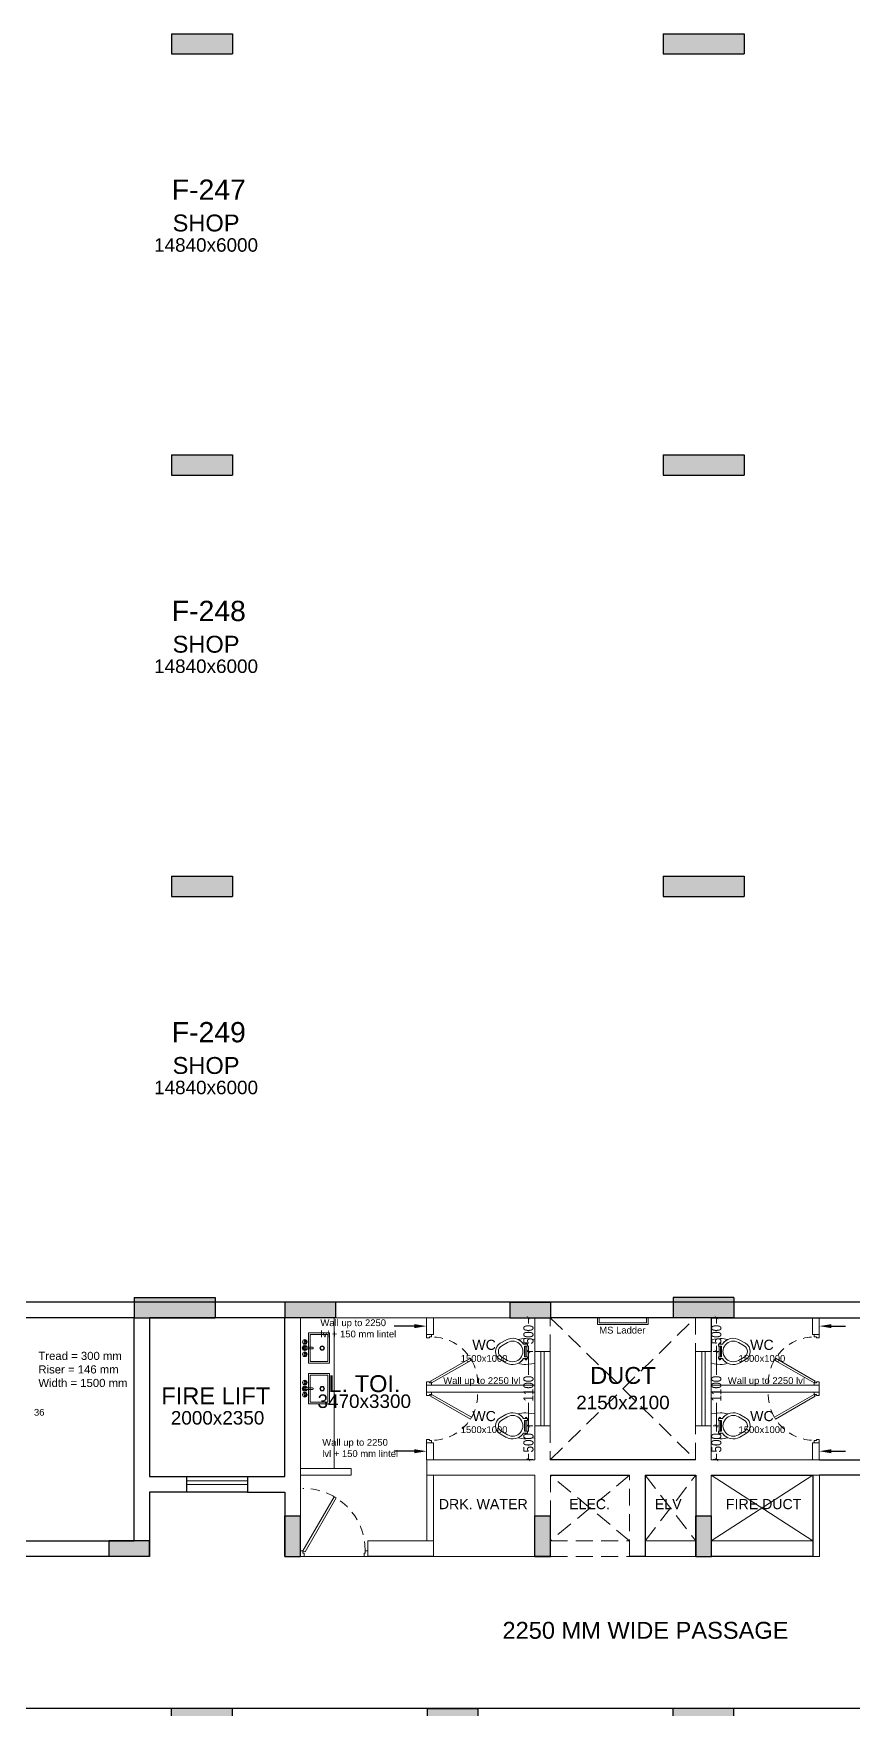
# Model space of a CAD drawing. Header units: metres. Extents: x 9819 to 10514, y 4405 to 4599.
# Drawn here: x 10323.1 to 10335.22, y 4458.23 to 4483.01 of the extents above; entities that cross this region are included whole.
import ezdxf
from ezdxf import colors
from ezdxf.entities.mleader import LeaderData, LeaderLine
from ezdxf.enums import TextEntityAlignment as Align
from ezdxf.math import Vec2, Vec3

# ---------------------------------------------------------------- set-up
doc = ezdxf.new("R2010")
doc.units = ezdxf.units.M
doc.header["$MEASUREMENT"] = 0
doc.header["$PDMODE"] = 35
doc.header["$PDSIZE"] = 0.3
doc.linetypes.add('DASHED2', pattern=[0.375, 0.25, -0.125])
doc.linetypes.add('HIDDEN', pattern=[0.375, 0.25, -0.125])
doc.layers.add('A_COL. NO', color=4, linetype='Continuous')
doc.layers.add('STRU. COL.', color=1, linetype='Continuous')
for name, color, linetype, lineweight in [('A_DIM (INT)', 8, 'Continuous', 5), ('A_DOOR-WIN', 23, 'Continuous', 9), ('A_DOTTED', 8, 'HIDDEN', 0), ('A_GLAZE', 140, 'Continuous', 5), ('A_MS', 15, 'Continuous', 9), ('A_PLUMBING FIXTURES', 8, 'Continuous', 15), ('A_SHOP NO.', 113, 'Continuous', 5), ('A_SILL 0.09', 9, 'Continuous', 9), ('A_SILL 0.25', 25, 'Continuous', 15), ('A_STAIRS', 21, 'Continuous', 9), ('A_TEXT', 7, 'Continuous', 5), ('A_WALL', 7, 'Continuous', 30), ('A_Wall Hatch', 8, 'Continuous', 5), ('Doorline', 251, 'DASHED2', 13)]:
    doc.layers.add(name, color=color, linetype=linetype, lineweight=lineweight)
doc.layers.get('A_COL. NO').off()
doc.styles.add('A', font='ARIALN.TTF')
doc.styles.get("Standard").update_dxf_attribs({"font": 'arial.ttf'})
doc.dimstyles.new('DIM IN MM SMALL', dxfattribs={"dimtxt": 0.15, "dimasz": 0.05, "dimexe": 0.03, "dimexo": 0.03, "dimgap": 0.03, "dimtad": 0, "dimdec": 0, "dimlfac": 1000, "dimzin": 3, "dimdsep": 46, "dimtxsty": 'A', "dimblk": 'ARCHTICK', "dimcen": 0, "dimclrd": 256, "dimclre": 256, "dimclrt": 256, "dimadec": 0, "dimazin": 0, "dimtfac": 1, "dimtdec": 0, "dimtofl": 0, "dimtmove": 1, "dimatfit": 3, "dimfxl": 1, "dimtolj": 1, "dimtzin": 0, "dimlwd": -1, "dimlwe": -1, "dimarcsym": 0})

# ---------------------------------------------------------------- blocks, each defined once
blk = doc.blocks.new('Typical shops 2nd')
at = {"layer": 'A_TEXT'}
for s, height, p in [('SHOP', 0.25, (7.945, -2.855)), ('14840x6000', 0.2, (7.945, -3.155))]:
    blk.add_text(s, height=height, dxfattribs=at).set_placement(p, align=Align.CENTER)
blk = doc.blocks.new('S7-flat-32')
at = {"ltscale": 0.5}
for p, q in [((5388.851, -19005.32), (5388.851, -19004.87)), ((5388.851, -19004.87), (5389.16, -19004.87)), ((5388.851, -19005.32), (5388.851, -19004.87)), ((5388.851, -19004.87), (5389.16, -19004.87)), ((5388.876, -19005.295), (5388.876, -19004.895)), ((5388.876, -19004.895), (5389.135, -19004.895)), ((5388.876, -19005.295), (5388.876, -19004.895)), ((5388.876, -19004.895), (5389.135, -19004.895)), ((5389.135, -19004.895), (5389.135, -19005.295)), ((5389.135, -19004.895), (5389.135, -19005.295)), ((5389.16, -19004.87), (5389.16, -19005.32)), ((5389.16, -19004.87), (5389.16, -19005.32)), ((5389.194, -19005.083), (5389.103, -19005.083)), ((5389.194, -19005.083), (5389.103, -19005.083)), ((5389.103, -19005.108), (5389.194, -19005.108)), ((5389.103, -19005.108), (5389.194, -19005.108)), ((5389.203, -19005.001), (5389.196, -19005.001)), ((5389.203, -19005.001), (5389.196, -19005.001)), ((5389.203, -19005.008), (5389.196, -19005.008)), ((5389.203, -19005.008), (5389.196, -19005.008)), ((5389.203, -19005.183), (5389.196, -19005.183)), ((5389.203, -19005.183), (5389.196, -19005.183)), ((5389.203, -19005.189), (5389.196, -19005.189)), ((5389.203, -19005.189), (5389.196, -19005.189)), ((5389.212, -19004.993), (5389.212, -19004.986)), ((5389.212, -19004.993), (5389.212, -19004.986)), ((5389.212, -19005.017), (5389.212, -19005.023)), ((5389.212, -19005.017), (5389.212, -19005.023)), ((5389.212, -19005.174), (5389.212, -19005.167)), ((5389.212, -19005.174), (5389.212, -19005.167)), ((5389.212, -19005.198), (5389.212, -19005.205)), ((5389.212, -19005.198), (5389.212, -19005.205)), ((5389.218, -19004.992), (5389.218, -19004.986)), ((5389.218, -19004.992), (5389.218, -19004.986)), ((5389.218, -19005.016), (5389.218, -19005.023)), ((5389.218, -19005.016), (5389.218, -19005.023)), ((5389.218, -19005.174), (5389.218, -19005.167)), ((5389.218, -19005.174), (5389.218, -19005.167)), ((5389.218, -19005.198), (5389.218, -19005.205)), ((5389.218, -19005.198), (5389.218, -19005.205)), ((5389.16, -19005.32), (5388.851, -19005.32)), ((5389.16, -19005.32), (5388.851, -19005.32)), ((5389.135, -19005.295), (5388.876, -19005.295)), ((5389.135, -19005.295), (5388.876, -19005.295))]:
    blk.add_line(p, q, dxfattribs=at)
for centre, radius in [((5388.959, -19005.095), 0.0326), ((5388.959, -19005.095), 0.0326), ((5388.959, -19005.095), 0.025), ((5388.959, -19005.095), 0.025), ((5389.215, -19005.005), 0.0344), ((5389.215, -19005.005), 0.0344), ((5389.215, -19005.186), 0.0344), ((5389.215, -19005.186), 0.0344), ((5389.19, -19005.005), 0.00699), ((5389.19, -19005.005), 0.00699), ((5389.19, -19005.186), 0.00699), ((5389.19, -19005.186), 0.00699), ((5389.215, -19005.005), 0.0125), ((5389.215, -19005.005), 0.0125), ((5389.215, -19005.095), 0.0125), ((5389.215, -19005.095), 0.0125), ((5389.215, -19005.186), 0.0125), ((5389.215, -19005.186), 0.0125), ((5389.215, -19004.98), 0.00699), ((5389.215, -19004.98), 0.00699), ((5389.215, -19005.03), 0.00699), ((5389.215, -19005.03), 0.00699), ((5389.215, -19005.161), 0.00699), ((5389.215, -19005.161), 0.00699), ((5389.215, -19005.211), 0.00699), ((5389.215, -19005.211), 0.00699)]:
    blk.add_circle(centre, radius, dxfattribs=at)
for centre, radius, start, end in [((5389.103, -19005.095), 0.0125, 90, 270), ((5389.103, -19005.095), 0.0125, 90, 270), ((5389.215, -19005.095), 0.0375, 199.6514, 160.3603), ((5389.215, -19005.095), 0.0375, 199.6514, 160.3603), ((5389.215, -19005.005), 0.025, 106.2342, 163.9047), ((5389.215, -19005.005), 0.025, 106.2342, 163.9047), ((5389.215, -19005.005), 0.025, 196.12, 254.0884), ((5389.215, -19005.005), 0.025, 196.12, 254.0884), ((5389.215, -19005.186), 0.025, 106.4413, 164.0789), ((5389.215, -19005.186), 0.025, 106.4413, 164.0789), ((5389.215, -19005.186), 0.025, 195.2407, 254.2093), ((5389.215, -19005.186), 0.025, 195.2407, 254.2093), ((5389.215, -19005.095), 0.025, 210.3431, 149.7554), ((5389.215, -19005.095), 0.025, 210.3431, 149.7554)]:
    blk.add_arc(centre, radius, start, end, dxfattribs=at)
blk = doc.blocks.new('D-900')
at = {"layer": 'A_DOOR-WIN'}
for points in [[(0.45, 0.794), (0.035, 0.075), (0.063, 0.059), (0.478, 0.778)], [(0, 0.075), (0, 0), (0.05, 0), (0.05, 0.043), (0.035, 0.043), (0.035, 0.075)], [(0.9, 0.075), (0.9, 0), (0.85, 0), (0.85, 0.043), (0.865, 0.043), (0.865, 0.075)]]:
    blk.add_lwpolyline(points, close=True, dxfattribs=at)
at = {"layer": 'Doorline', "ltscale": 0.5}
blk.add_arc((0.035, 0.075), 0.83, 0, 90, dxfattribs=at)
blk = doc.blocks.new('D 750')
at = {"layer": 'A_DOOR-WIN'}
for points in [[(-0.372, 0.665), (-0.035, 0.075), (-0.063, 0.059), (-0.4, 0.649)], [(-0.75, 0.075), (-0.75, 0), (-0.7, 0), (-0.7, 0.043), (-0.715, 0.043), (-0.715, 0.075)], [(0, 0.075), (0, 0), (-0.05, 0), (-0.05, 0.043), (-0.035, 0.043), (-0.035, 0.075)]]:
    blk.add_lwpolyline(points, close=True, dxfattribs=at)
at = {"layer": 'Doorline', "ltscale": 0.5}
blk.add_arc((-0.035, 0.075), 0.68, 90, 180, dxfattribs=at)
blk = doc.blocks.new('S6-flat-17')
for points in [[(-5389.254, -19005.94), (-5389.254, -19006.294), (-5389.12, -19006.308, 0.073039), (-5389.008, -19006.292, -0.137864), (-5389.088, -19006.223), (-5389.114, -19006.223), (-5389.114, -19006.228), (-5389.111, -19006.228, -1), (-5389.139, -19006.228), (-5389.136, -19006.228), (-5389.136, -19006.223), (-5389.147, -19006.223), (-5389.147, -19006.195), (-5389.136, -19006.195), (-5389.136, -19006.038), (-5389.147, -19006.038), (-5389.147, -19006.01), (-5389.136, -19006.01), (-5389.136, -19006.004), (-5389.139, -19006.004, -1), (-5389.111, -19006.004), (-5389.114, -19006.004), (-5389.114, -19006.01), (-5389.088, -19006.01, -0.137864), (-5389.008, -19005.941, 0.073039), (-5389.12, -19005.924)], [(-5389.088, -19006.01), (-5389.147, -19006.01), (-5389.147, -19006.038), (-5389.103, -19006.038), (-5389.103, -19006.195), (-5389.147, -19006.195), (-5389.147, -19006.223), (-5389.088, -19006.223, 0.397822), (-5388.828, -19006.285), (-5388.744, -19006.237, 0.57735), (-5388.744, -19005.996), (-5388.828, -19005.948, 0.397822)], [(-5389.139, -19006.004), (-5389.136, -19006.004), (-5389.111, -19006.004, 1)], [(-5388.849, -19006.249), (-5388.765, -19006.201, 0.57735), (-5388.765, -19006.032), (-5388.849, -19005.984, 1.732051)], [(-5389.139, -19006.228, 1), (-5389.111, -19006.228), (-5389.114, -19006.228)]]:
    blk.add_lwpolyline(points, format="xyb", close=True)
blk.add_lwpolyline([(-5389.136, -19006.038), (-5389.136, -19006.195), (-5389.114, -19006.195), (-5389.114, -19006.038)], close=True)
blk = doc.blocks.new('_ARCHTICK')
at = {"color": 0, "linetype": 'ByBlock', "const_width": 0.15}
blk.add_lwpolyline([(-0.5, -0.5), (0.5, 0.5)], dxfattribs=at)
blk = doc.blocks.new('*D4066')
at = {"layer": 'A_DIM (INT)', "transparency": 16777216}
for p, q in [((10330.484, 4464.013), (10330.391, 4464.013)), ((10330.421, 4464.013), (10330.421, 4463.928)), ((10330.484, 4463.513), (10330.391, 4463.513)), ((10330.421, 4463.513), (10330.421, 4463.597))]:
    blk.add_line(p, q, dxfattribs=at)
at = {"layer": 'Defpoints', "color": 0, "transparency": 16777216}
for p in [(10330.514, 4464.013), (10330.421, 4463.513), (10330.514, 4463.513)]:
    blk.add_point(p, dxfattribs=at)
at = {"layer": 'A_DIM (INT)', "transparency": 16777216, "xscale": 0.05, "yscale": 0.05, "zscale": 0.05}
for p, rotation in [((10330.421, 4464.013), 90), ((10330.421, 4463.513), 270)]:
    blk.add_blockref('_ARCHTICK', p, dxfattribs=dict(at, rotation=rotation))
at = {"layer": 'A_DIM (INT)', "transparency": 16777216, "insert": (10330.421, 4463.763), "char_height": 0.15, "attachment_point": 5, "rotation": 90, "style": 'A'}
blk.add_mtext('\\A1;500', dxfattribs=at)
blk = doc.blocks.new('*D4067')
at = {"layer": 'A_DIM (INT)', "transparency": 16777216}
for p, q in [((10330.484, 4462.413), (10330.391, 4462.413)), ((10330.421, 4462.413), (10330.421, 4462.328)), ((10330.484, 4461.913), (10330.391, 4461.913)), ((10330.421, 4461.913), (10330.421, 4461.997))]:
    blk.add_line(p, q, dxfattribs=at)
at = {"layer": 'Defpoints', "color": 0, "transparency": 16777216}
for p in [(10330.421, 4462.413), (10330.514, 4462.413), (10330.514, 4461.913)]:
    blk.add_point(p, dxfattribs=at)
at = {"layer": 'A_DIM (INT)', "transparency": 16777216, "xscale": 0.05, "yscale": 0.05, "zscale": 0.05}
for p, rotation in [((10330.421, 4462.413), 90), ((10330.421, 4461.913), 270)]:
    blk.add_blockref('_ARCHTICK', p, dxfattribs=dict(at, rotation=rotation))
at = {"layer": 'A_DIM (INT)', "transparency": 16777216, "insert": (10330.421, 4462.163), "char_height": 0.15, "attachment_point": 5, "rotation": 90, "style": 'A'}
blk.add_mtext('\\A1;500', dxfattribs=at)
blk = doc.blocks.new('*D4068')
at = {"layer": 'A_DIM (INT)', "transparency": 16777216}
for p, q in [((10333.154, 4462.413), (10333.231, 4462.413)), ((10333.201, 4462.413), (10333.201, 4462.328)), ((10333.154, 4461.913), (10333.231, 4461.913)), ((10333.201, 4461.913), (10333.201, 4461.997))]:
    blk.add_line(p, q, dxfattribs=at)
at = {"layer": 'Defpoints', "color": 0, "transparency": 16777216}
for p in [(10333.124, 4462.413), (10333.201, 4462.413), (10333.124, 4461.913)]:
    blk.add_point(p, dxfattribs=at)
at = {"layer": 'A_DIM (INT)', "transparency": 16777216, "xscale": 0.05, "yscale": 0.05, "zscale": 0.05}
for p, rotation in [((10333.201, 4462.413), 90), ((10333.201, 4461.913), 270)]:
    blk.add_blockref('_ARCHTICK', p, dxfattribs=dict(at, rotation=rotation))
at = {"layer": 'A_DIM (INT)', "transparency": 16777216, "insert": (10333.201, 4462.163), "char_height": 0.15, "attachment_point": 5, "rotation": 90, "style": 'A'}
blk.add_mtext('\\A1;500', dxfattribs=at)
blk = doc.blocks.new('*D4069')
at = {"layer": 'A_DIM (INT)', "transparency": 16777216}
for p, q in [((10333.154, 4464.013), (10333.231, 4464.013)), ((10333.201, 4464.013), (10333.201, 4463.928)), ((10333.154, 4463.513), (10333.231, 4463.513)), ((10333.201, 4463.513), (10333.201, 4463.597))]:
    blk.add_line(p, q, dxfattribs=at)
at = {"layer": 'Defpoints', "color": 0, "transparency": 16777216}
for p in [(10333.124, 4464.013), (10333.124, 4463.513), (10333.201, 4463.513)]:
    blk.add_point(p, dxfattribs=at)
at = {"layer": 'A_DIM (INT)', "transparency": 16777216, "xscale": 0.05, "yscale": 0.05, "zscale": 0.05}
for p, rotation in [((10333.201, 4464.013), 90), ((10333.201, 4463.513), 270)]:
    blk.add_blockref('_ARCHTICK', p, dxfattribs=dict(at, rotation=rotation))
at = {"layer": 'A_DIM (INT)', "transparency": 16777216, "insert": (10333.201, 4463.763), "char_height": 0.15, "attachment_point": 5, "rotation": 90, "style": 'A'}
blk.add_mtext('\\A1;500', dxfattribs=at)
blk = doc.blocks.new('*D4070')
at = {"layer": 'A_DIM (INT)', "transparency": 16777216}
for p, q in [((10333.154, 4463.513), (10333.231, 4463.513)), ((10333.201, 4463.513), (10333.201, 4463.17)), ((10333.201, 4462.413), (10333.201, 4462.755)), ((10333.154, 4462.413), (10333.231, 4462.413))]:
    blk.add_line(p, q, dxfattribs=at)
at = {"layer": 'Defpoints', "color": 0, "transparency": 16777216}
for p in [(10333.124, 4463.513), (10333.124, 4462.413), (10333.201, 4462.413)]:
    blk.add_point(p, dxfattribs=at)
at = {"layer": 'A_DIM (INT)', "transparency": 16777216, "xscale": 0.05, "yscale": 0.05, "zscale": 0.05}
for p, rotation in [((10333.201, 4463.513), 90), ((10333.201, 4462.413), 270)]:
    blk.add_blockref('_ARCHTICK', p, dxfattribs=dict(at, rotation=rotation))
at = {"layer": 'A_DIM (INT)', "transparency": 16777216, "insert": (10333.201, 4462.963), "char_height": 0.15, "attachment_point": 5, "rotation": 90, "style": 'A'}
blk.add_mtext('\\A1;1100', dxfattribs=at)
blk = doc.blocks.new('*D4071')
at = {"layer": 'A_DIM (INT)', "transparency": 16777216}
for p, q in [((10330.484, 4463.513), (10330.391, 4463.513)), ((10330.421, 4463.513), (10330.421, 4463.17)), ((10330.421, 4462.413), (10330.421, 4462.755)), ((10330.484, 4462.413), (10330.391, 4462.413))]:
    blk.add_line(p, q, dxfattribs=at)
at = {"layer": 'Defpoints', "color": 0, "transparency": 16777216}
for p in [(10330.421, 4463.513), (10330.514, 4463.513), (10330.514, 4462.413)]:
    blk.add_point(p, dxfattribs=at)
at = {"layer": 'A_DIM (INT)', "transparency": 16777216, "xscale": 0.05, "yscale": 0.05, "zscale": 0.05}
for p, rotation in [((10330.421, 4463.513), 90), ((10330.421, 4462.413), 270)]:
    blk.add_blockref('_ARCHTICK', p, dxfattribs=dict(at, rotation=rotation))
at = {"layer": 'A_DIM (INT)', "transparency": 16777216, "insert": (10330.421, 4462.963), "char_height": 0.15, "attachment_point": 5, "rotation": 90, "style": 'A'}
blk.add_mtext('\\A1;1100', dxfattribs=at)
blk = doc.blocks.new('col')
at = {"linetype": 'Continuous'}
blk.add_hatch(color=256, dxfattribs=at).paths.add_polyline_path([(0, 0), (1, 0), (1, 1), (0, 1), (0, 0)])
at = {"linetype": 'Continuous', "lineweight": 25}
for p, q in [((0, 1), (1, 1)), ((0, 1), (0, 0)), ((1, 1), (1, 0)), ((0, 0), (1, 0))]:
    blk.add_line(p, q, dxfattribs=at)
blk = doc.blocks.new('WING-F REVISED COLU.')
at = {"layer": 'STRU. COL.', "zscale": 0.23}
for p, xscale, yscale in [((5539.628, -8848.396), 0.9, 0.3), ((5546.898, -8848.396), 1.2, 0.3), ((5539.628, -8854.626), 0.9, 0.3), ((5546.898, -8854.626), 1.2, 0.3), ((5539.628, -8860.856), 0.9, 0.3), ((5546.898, -8860.856), 1.2, 0.3), ((5539.073, -8867.086), 1.2, 0.3), ((5547.948, -8867.086), -0.9, 0.3), ((5544.633, -8867.086), 0.6, 0.23)]:
    blk.add_blockref('col', p, dxfattribs=dict(at, xscale=xscale, yscale=yscale))
at = {"layer": 'STRU. COL.'}
for p, xscale, yscale, zscale, rotation in [((5541.303, -8866.856), 0.2300000000000001, 0.7500000000000002, 0.2300000000000001, 270), ((5541.533, -8870.616), 0.6000000000000001, 0.2300000000000001, 0.23, 90), ((5545.233, -8870.616), 0.6000000000000001, 0.2300000000000001, 0.23, 90), ((5547.613, -8870.616), 0.6000000000000001, 0.2300000000000001, 0.23, 90), ((5539.303, -8870.386), 0.6, 0.23, 0.23, 180), ((5540.528, -8872.866), 0.9, 0.3, 0.23, 180), ((5543.413, -8872.866), -0.75, 0.23, 0.23, 180), ((5547.948, -8872.866), 0.9, 0.3, 0.23, 180)]:
    blk.add_blockref('col', p, dxfattribs=dict(at, xscale=xscale, yscale=yscale, zscale=zscale, rotation=rotation))
blk = doc.blocks.new('A$Ceab5c01c')
at = {"transparency": 33554493}
h = blk.add_hatch(color=256, dxfattribs=at)
h.dxf.hatch_style = 1
h.paths.add_polyline_path([(2.3, 2.3), (-32.21, 2.3), (-32.21, -76.61), (2.3, -76.61)])
h.paths.add_polyline_path([(2, 2), (-31.91, 2), (-31.91, -76.31), (2, -76.31)], flags=16)

msp = doc.modelspace()

# ---------------------------------------------------------------- linework, layer by layer
at = {"layer": 'A_DOOR-WIN'}
for p, q in [((10325.3664, 4461.5978), (10326.2664, 4461.5978)), ((10325.3664, 4461.5478), (10326.2664, 4461.5478))]:
    msp.add_line(p, q, dxfattribs=at)
at = {"layer": 'A_DOTTED'}
for p, q in [((10332.1464, 4461.6828), (10332.8964, 4460.7128)), ((10332.1464, 4460.7128), (10332.8964, 4461.6828))]:
    msp.add_line(p, q, dxfattribs=at)
for points in [[(10330.744, 4462.4128), (10330.744, 4461.9128), (10332.894, 4464.0128), (10332.894, 4463.5128)], [(10330.744, 4463.5128), (10330.744, 4464.0128), (10332.894, 4461.9128), (10332.894, 4462.4128)]]:
    msp.add_lwpolyline(points, dxfattribs=at)
msp.add_lwpolyline([(10330.7464, 4460.4828), (10331.9164, 4460.4828), (10331.9164, 4461.6828), (10330.7464, 4460.7128), (10331.9164, 4460.7128), (10330.7464, 4461.6828)], close=True, dxfattribs=at)
at = {"layer": 'A_GLAZE'}
for p, q in [((10330.604, 4462.4128), (10330.604, 4463.5128)), ((10330.654, 4462.4128), (10330.654, 4463.5128)), ((10332.984, 4462.4128), (10332.984, 4463.5128)), ((10333.034, 4462.4128), (10333.034, 4463.5128))]:
    msp.add_line(p, q, dxfattribs=at)
at = {"layer": 'A_MS'}
msp.add_lwpolyline([(10331.469, 4464.0128), (10331.469, 4463.9378), (10332.169, 4463.9378), (10332.169, 4464.0128), (10332.194, 4464.0128), (10332.194, 4463.9128), (10331.444, 4463.9128), (10331.444, 4464.0128)], close=True, dxfattribs=at)
at = {"layer": 'A_PLUMBING FIXTURES', "ltscale": 0.5}
msp.add_line((10327.5464, 4464.0128), (10327.5464, 4461.7828), dxfattribs=at)
at = {"layer": 'A_SILL 0.09'}
for p, q in [((10332.8964, 4460.7128), (10332.1464, 4460.7128)), ((10332.8964, 4460.4828), (10332.1464, 4460.4828))]:
    msp.add_line(p, q, dxfattribs=at)
for points in [[(10327.0464, 4461.7828), (10327.0464, 4464.0128), (10330.514, 4464.0128), (10330.514, 4463.5128), (10330.514, 4462.4128), (10330.744, 4462.4128), (10330.744, 4463.5128), (10330.514, 4463.5128)], [(10333.124, 4462.4128), (10332.894, 4462.4128), (10332.894, 4463.5128), (10333.124, 4463.5128), (10333.124, 4462.4128), (10333.124, 4461.9128), (10334.724, 4461.9128)], [(10328.9164, 4460.7128), (10328.0464, 4460.7128), (10328.0464, 4460.4828), (10327.0464, 4460.4828), (10327.0464, 4461.6828)]]:
    msp.add_lwpolyline(points, dxfattribs=at)
at = {"layer": 'A_WALL'}
for p, q in [((10347.7364, 4464.2428), (10318.2864, 4464.2428)), ((10332.894, 4464.0128), (10330.744, 4464.0128)), ((10333.124, 4464.0128), (10338.2464, 4464.0128)), ((10333.124, 4464.0128), (10333.124, 4463.5128)), ((10332.894, 4461.9128), (10330.744, 4461.9128)), ((10330.7464, 4461.6828), (10331.9164, 4461.6828)), ((10332.1464, 4461.6828), (10332.8964, 4461.6828)), ((10332.1464, 4461.6828), (10332.1464, 4460.4828)), ((10332.8964, 4461.6828), (10332.8964, 4460.4828)), ((10329.0164, 4460.4828), (10328.0464, 4460.4828)), ((10330.7464, 4460.4828), (10330.5164, 4460.4828)), ((10332.1464, 4460.4828), (10331.9164, 4460.4828)), ((10348.3164, 4458.2328), (10317.7064, 4458.2328))]:
    msp.add_line(p, q, dxfattribs=at)
for points in [[(10325.3664, 4461.4328), (10324.8164, 4461.4328), (10324.8164, 4460.4828), (10319.6564, 4460.4828), (10319.6564, 4460.7128), (10324.5864, 4460.7128), (10324.5864, 4464.0128), (10318.2864, 4464.0128), (10318.2864, 4460.7128), (10318.6564, 4460.7128), (10318.6564, 4460.4828), (10318.0564, 4460.4828), (10318.0564, 4463.3128)], [(10326.2664, 4461.6628), (10326.8164, 4461.6628), (10326.8164, 4464.0128), (10324.8164, 4464.0128), (10324.8164, 4461.6628), (10325.3664, 4461.6628), (10326.2664, 4461.6628), (10326.2664, 4461.4328), (10325.3664, 4461.4328), (10325.3664, 4461.6628)], [(10334.7264, 4461.9128), (10336.1564, 4461.9128), (10336.1564, 4461.6828), (10334.7264, 4461.6828)], [(10333.1264, 4461.6828), (10334.6264, 4461.6828), (10334.6264, 4460.4828), (10333.1264, 4460.4828)], [(10326.2664, 4461.4328), (10326.8164, 4461.4328), (10326.8164, 4460.4828), (10327.0464, 4460.4828)]]:
    msp.add_lwpolyline(points, dxfattribs=at)
at = {"layer": 'A_WALL', "lineweight": 20}
for points in [[(10328.914, 4463.7628), (10328.914, 4464.0128), (10329.014, 4464.0128), (10329.014, 4463.7628)], [(10334.724, 4463.7628), (10334.724, 4464.0128), (10334.624, 4464.0128), (10334.624, 4463.7628)], [(10330.514, 4463.0128), (10330.514, 4462.9128), (10328.914, 4462.9128), (10328.914, 4463.0128)], [(10333.124, 4463.0128), (10333.124, 4462.9128), (10334.724, 4462.9128), (10334.724, 4463.0128)], [(10328.914, 4462.1628), (10328.914, 4461.9128), (10329.014, 4461.9128), (10329.014, 4462.1628)], [(10334.724, 4462.1628), (10334.724, 4461.9128), (10334.624, 4461.9128), (10334.624, 4462.1628)]]:
    msp.add_lwpolyline(points, close=True, dxfattribs=at)
at = {"layer": 'A_Wall Hatch'}
for points in [[(10330.514, 4462.4128), (10330.514, 4461.9128), (10328.9164, 4461.9128), (10328.9164, 4460.7128), (10329.0164, 4460.7128)], [(10329.0164, 4461.6828), (10330.5164, 4461.6828), (10330.5164, 4460.4828), (10329.0164, 4460.4828), (10329.0164, 4461.6828), (10328.9164, 4461.6828)], [(10334.6264, 4460.4828), (10334.7264, 4460.4828), (10334.7264, 4461.6828), (10334.6264, 4461.6828), (10333.1264, 4460.7128), (10334.6264, 4460.7128), (10333.1264, 4461.6828), (10333.1264, 4460.4828), (10332.8964, 4460.4828)]]:
    msp.add_lwpolyline(points, dxfattribs=at)
msp.add_lwpolyline([(10327.7964, 4461.6828), (10327.0464, 4461.6828), (10327.0464, 4461.7828), (10327.7964, 4461.7828)], close=True, dxfattribs=at)

# ---------------------------------------------------------------- block references
at = {"layer": 'A_COL. NO'}
msp.add_blockref('WING-F REVISED COLU.', (4785.5137, 13331.0986), dxfattribs=at)
at = {"layer": 'A_DOOR-WIN'}
for p, rotation in [((10328.914, 4463.0128), 270), ((10334.724, 4462.9128), 90.00000000000001)]:
    msp.add_blockref('D 750', p, dxfattribs=dict(at, rotation=rotation))
at = {"layer": 'A_DOOR-WIN', "xscale": -1}
for p, rotation in [((10334.724, 4463.0128), 90), ((10328.914, 4462.9128), 270)]:
    msp.add_blockref('D 750', p, dxfattribs=dict(at, rotation=rotation))
at = {"layer": 'A_DOOR-WIN', "xscale": 1.111111111037728, "yscale": 1.111111111037728, "zscale": 1.111111111037728}
msp.add_blockref('D-900', (10327.0464, 4460.4828), dxfattribs=at)
at = {"layer": 'A_PLUMBING FIXTURES', "ltscale": 0.5}
for name, p, rotation in [('S7-flat-32', (15715.9082, -14541.6513), 179.9987345913262), ('S6-flat-17', (15722.5875, 23469.5703), 359.9993672955499), ('S7-flat-32', (15715.9082, -14542.2513), 179.9987345913262), ('S6-flat-17', (15722.5875, 23468.4703), 359.9993672955499)]:
    msp.add_blockref(name, p, dxfattribs=dict(at, rotation=rotation))
at = {"layer": 'A_PLUMBING FIXTURES', "ltscale": 0.5, "xscale": -1, "rotation": 0.0006327044501919231}
for p in [(4941.0505, 23469.5703), (4941.0505, 23468.4703)]:
    msp.add_blockref('S6-flat-17', p, dxfattribs=at)
at = {"layer": 'A_SILL 0.25'}
msp.add_blockref('A$Ceab5c01c', (10347.9664, 4494.9328), dxfattribs=at)
at = {"layer": 'A_Wall Hatch'}
for p in [(10317.7064, 4482.9328), (10317.7064, 4476.7028), (10317.7064, 4470.4728)]:
    msp.add_blockref('Typical shops 2nd', p, dxfattribs=at)

# ---------------------------------------------------------------- texts
at = {"layer": 'A_MS', "insert": (10331.4687, 4463.8785), "char_height": 0.1, "attachment_point": 1}
msp.add_mtext_dynamic_manual_height_columns('MS Ladder', width=0.731806, gutter_width=2.2347, heights=[0], dxfattribs=at)
at = {"layer": 'A_SHOP NO.'}
for s, p in [('F-247', (10325.6925, 4480.5454)), ('F-248', (10325.6925, 4474.3154)), ('F-249', (10325.6925, 4468.0854))]:
    msp.add_text(s, height=0.3, dxfattribs=at).set_placement(p, align=Align.CENTER)
at = {"layer": 'A_STAIRS'}
msp.add_text('36', height=0.1, dxfattribs=at).set_placement((10323.2604, 4462.5634), align=Align.RIGHT)
at = {"layer": 'A_TEXT'}
for s, height, p in [('WC', 0.15, (10329.7649, 4463.5365)), ('WC', 0.15, (10333.8749, 4463.5365)), ('1500x1000', 0.1, (10329.7649, 4463.3602)), ('DUCT', 0.25, (10331.819, 4463.0336)), ('1500x1000', 0.1, (10333.8749, 4463.3602)), ('L. TOI.', 0.25, (10327.9952, 4462.9118)), ('Wall up to 2250 lvl', 0.1, (10329.7311, 4463.032)), ('Wall up to 2250 lvl', 0.1, (10333.9411, 4463.032)), ('FIRE LIFT', 0.25, (10325.7948, 4462.7319)), ('3470x3300', 0.2, (10327.9921, 4462.6773)), ('2150x2100', 0.2, (10331.819, 4462.6586)), ('2000x2350', 0.2, (10325.8216, 4462.4319)), ('WC', 0.15, (10329.7649, 4462.4827)), ('WC', 0.15, (10333.8749, 4462.4827)), ('1500x1000', 0.1, (10329.7649, 4462.3064)), ('1500x1000', 0.1, (10333.8749, 4462.3064)), ('DRK. WATER', 0.15, (10329.7521, 4461.1807)), ('ELEC.', 0.15, (10331.3244, 4461.1807)), ('ELV', 0.15, (10332.4894, 4461.1807)), ('FIRE DUCT', 0.15, (10333.9005, 4461.1807)), ('2250 MM WIDE PASSAGE', 0.25, (10332.152, 4459.2641))]:
    msp.add_text(s, height=height, dxfattribs=at).set_placement(p, align=Align.CENTER)
at = {"layer": 'A_TEXT', "char_height": 0.1, "attachment_point": 1}
for insert in [(10327.3433, 4463.9879), (10327.3705, 4462.219)]:
    msp.add_mtext_dynamic_manual_height_columns('Wall up to 2250 lvl + 150 mm lintel', width=1.136247, gutter_width=1, heights=[0.399], dxfattribs=dict(at, insert=insert))
at = {"layer": 'A_TEXT', "insert": (10324.0015, 4463.5081), "char_height": 0.12, "width": 1.661733, "attachment_point": 2}
msp.add_mtext('\\pxql;Tread = 300 mm\\PRiser = 146 mm\\PWidth = 1500 mm', dxfattribs=at)

# ---------------------------------------------------------------- dimensions: what is measured, and where the dimension line sits
at = {"layer": 'A_DIM (INT)'}
for base, p1, p2, picture, middle in [((10330.421, 4463.5128), (10330.514, 4464.0128), (10330.514, 4463.5128), '*D4066', (10330.421, 4463.7628)), ((10333.2011, 4463.5128), (10333.124, 4464.0128), (10333.124, 4463.5128), '*D4069', (10333.2011, 4463.7628)), ((10330.421, 4463.5128), (10330.514, 4462.4128), (10330.514, 4463.5128), '*D4071', (10330.421, 4462.9628)), ((10333.2011, 4462.4128), (10333.124, 4463.5128), (10333.124, 4462.4128), '*D4070', (10333.2011, 4462.9628)), ((10330.421, 4462.4128), (10330.514, 4461.9128), (10330.514, 4462.4128), '*D4067', (10330.421, 4462.1628)), ((10333.2011, 4462.4128), (10333.124, 4461.9128), (10333.124, 4462.4128), '*D4068', (10333.2011, 4462.1628))]:
    dim = msp.add_linear_dim(base=base, p1=p1, p2=p2, angle=90, dimstyle='DIM IN MM SMALL', override={"dimpost": '\\X'}, dxfattribs=at)
    dim.commit()
    dim.dimension.update_dxf_attribs({"geometry": picture, "text_midpoint": middle})

# ---------------------------------------------------------------- leaders
at = {"layer": 'A_WALL'}
ml = msp.add_multileader_mtext('Standard', dxfattribs=at)
ml.set_content('', color=256)
ml.set_leader_properties()
ml.build(insert=Vec2(0, 0))
ml.multileader.update_dxf_attribs({"text_right_attachment_type": 6, "text_top_attachment_type": 0, "text_bottom_attachment_type": 0, "dogleg_length": 0.01, "arrow_head_size": 0.18})
ctx = ml.context
ctx.base_point, ctx.char_height, ctx.arrow_head_size, ctx.landing_gap_size, ctx.plane_origin = Vec3(10328.3456, 4463.9778), 0.18, 0.18, 0.09, Vec3(10328.914, 4463.8878)
ctx.right_attachment, ctx.top_attachment, ctx.bottom_attachment, ctx.text_align_type, ctx.attachment_type = 6, 0, 0, 2, 2
notes = []
notes.append((ctx, [(0, (1, 1, 0), (10328.5356, 4463.8878), (-1, 0), 0.01, [(0, [(10328.914, 4463.8878)], 256, [])])]))
ctx.mtext.insert, ctx.mtext.alignment, ctx.mtext.flow_direction = Vec3(10328.4356, 4464.0678), 3, 5
ml = msp.add_multileader_mtext('Standard', dxfattribs=at)
ml.set_content('', color=256)
ml.set_leader_properties()
ml.build(insert=Vec2(0, 0))
ml.multileader.update_dxf_attribs({"text_right_attachment_type": 6, "text_top_attachment_type": 0, "text_bottom_attachment_type": 0, "dogleg_length": 0.01, "arrow_head_size": 0.18})
ctx = ml.context
ctx.base_point, ctx.char_height, ctx.arrow_head_size, ctx.landing_gap_size, ctx.plane_origin = Vec3(10335.1124, 4463.8878), 0.18, 0.18, 0.09, Vec3(10334.724, 4463.8878)
ctx.right_attachment, ctx.top_attachment, ctx.bottom_attachment, ctx.attachment_type = 6, 0, 0, 2
notes.append((ctx, [(0, (1, 1, 0), (10335.1024, 4463.8878), (1, 0), 0.01, [(0, [(10334.724, 4463.8878)], 256, [])])]))
ctx.mtext.insert, ctx.mtext.flow_direction = Vec3(10335.2024, 4463.9778), 5
ml = msp.add_multileader_mtext('Standard', dxfattribs=at)
ml.set_content('', color=256)
ml.set_leader_properties()
ml.build(insert=Vec2(0, 0))
ml.multileader.update_dxf_attribs({"text_right_attachment_type": 6, "text_top_attachment_type": 0, "text_bottom_attachment_type": 0, "dogleg_length": 0.01, "arrow_head_size": 0.18})
ctx = ml.context
ctx.base_point, ctx.char_height, ctx.arrow_head_size, ctx.landing_gap_size, ctx.plane_origin = Vec3(10328.3456, 4462.1278), 0.18, 0.18, 0.09, Vec3(10328.914, 4462.0378)
ctx.right_attachment, ctx.top_attachment, ctx.bottom_attachment, ctx.text_align_type, ctx.attachment_type = 6, 0, 0, 2, 2
notes.append((ctx, [(0, (1, 1, 0), (10328.5356, 4462.0378), (-1, 0), 0.01, [(0, [(10328.914, 4462.0378)], 256, [])])]))
ctx.mtext.insert, ctx.mtext.alignment, ctx.mtext.flow_direction = Vec3(10328.4356, 4462.2178), 3, 5
ml = msp.add_multileader_mtext('Standard', dxfattribs=at)
ml.set_content('', color=256)
ml.set_leader_properties()
ml.build(insert=Vec2(0, 0))
ml.multileader.update_dxf_attribs({"text_right_attachment_type": 6, "text_top_attachment_type": 0, "text_bottom_attachment_type": 0, "dogleg_length": 0.01, "arrow_head_size": 0.18})
ctx = ml.context
ctx.base_point, ctx.char_height, ctx.arrow_head_size, ctx.landing_gap_size, ctx.plane_origin = Vec3(10335.1124, 4462.0378), 0.18, 0.18, 0.09, Vec3(10334.724, 4462.0378)
ctx.right_attachment, ctx.top_attachment, ctx.bottom_attachment, ctx.attachment_type = 6, 0, 0, 2
notes.append((ctx, [(0, (1, 1, 0), (10335.1024, 4462.0378), (1, 0), 0.01, [(0, [(10334.724, 4462.0378)], 256, [])])]))
ctx.mtext.insert, ctx.mtext.flow_direction = Vec3(10335.2024, 4462.1278), 5
for ctx, leaders in notes:
    for number, flags, end, landing, length, lines in leaders:
        leader = LeaderData()
        leader.index, (leader.has_last_leader_line, leader.has_dogleg_vector, leader.attachment_direction) = number, flags
        leader.last_leader_point, leader.dogleg_vector, leader.dogleg_length = Vec3(end), Vec3(landing), length
        for number, points, colour, breaks in lines:
            line = LeaderLine()
            line.index, line.vertices, line.color, line.breaks = number, Vec3.list(points), colors.encode_raw_color(colour), breaks
            leader.lines.append(line)
        ctx.leaders.append(leader)

doc.saveas('drawing.dxf')
